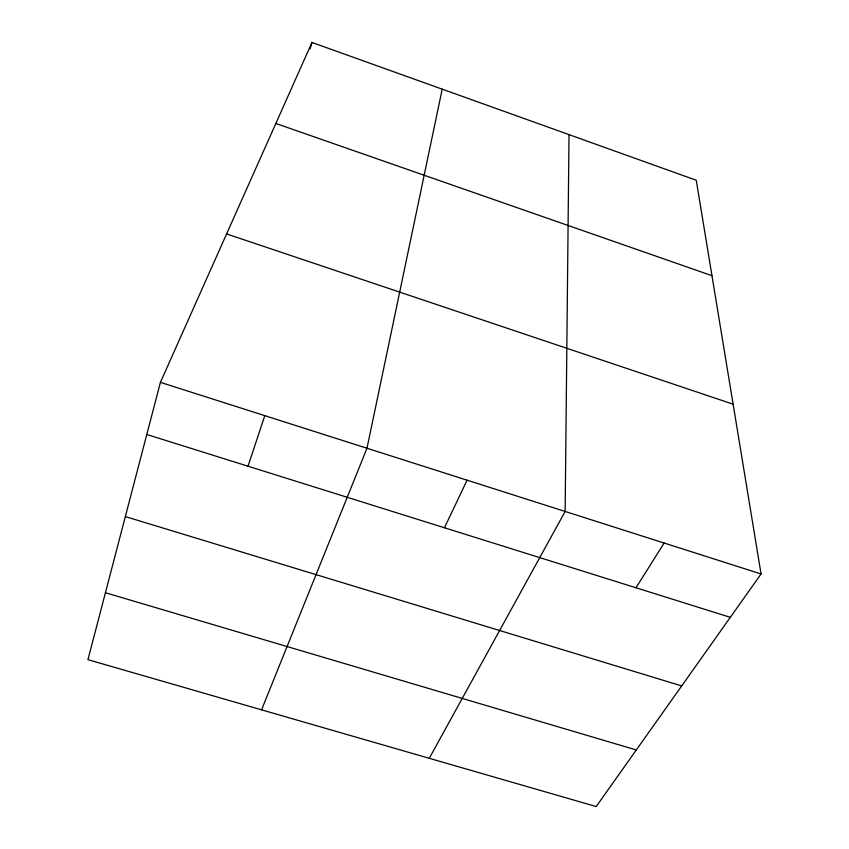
<?xml version="1.0" encoding="UTF-8"?>
<svg xmlns="http://www.w3.org/2000/svg" width="849" height="849" viewBox="0 0 849 849"><rect width="100%" height="100%" fill="white"/><g stroke="black" fill="none" stroke-linecap="round" stroke-linejoin="round"><path stroke-width="1.27" d="M569.021 134.63L565.147 511.459L429.276 758.306M442.202 89.156L366.98 448.251L261.566 709.838M160.419 382.358L87.935 659.662L596.2 806.55L761.065 573.956L696.254 180.253L311.965 42.45L160.419 382.358L761.065 573.956M310.118 48.764L311.965 42.45M248.025 466.218L264.782 415.649M444.441 527.76L467.088 480.184M635.986 587.773L664.12 543.031M105.435 592.74L636.294 749.975M125.334 516.574L681.694 685.928M146.792 434.497L730.32 617.329M226.598 233.931L733.111 404.188M275.84 123.466L711.961 275.692"/></g></svg>
